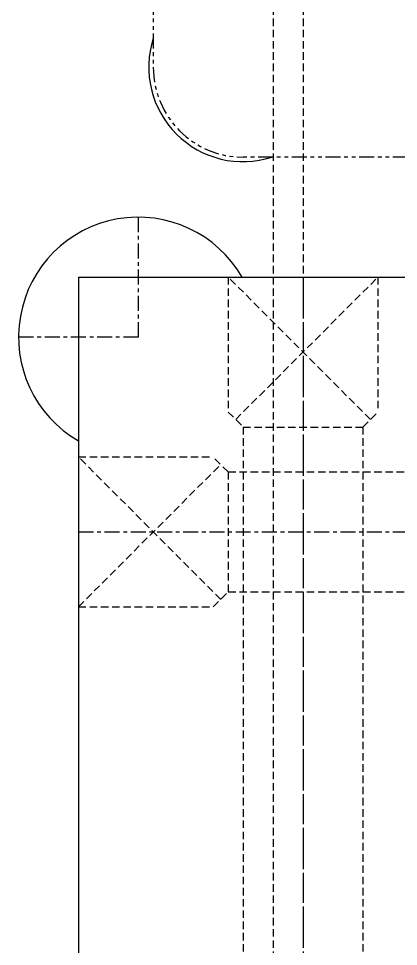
# Model space of a CAD drawing. Extents: x -554 to 592, y -350 to 391.
# Drawn here: x -79 to -53.6, y 230.3 to 292.2 of the extents above; entities that cross this region are included whole.
import ezdxf

# ---------------------------------------------------------------- set-up
doc = ezdxf.new("R2010")
doc.units = 0
for name, pattern in [('CENTER', [1.75, 1, -0.25, 0.25, -0.25]), ('DASHED', [0.75, 0.5, -0.25]), ('DIVIDE', [2.25, 1, -0.25, 0.25, -0.25, 0.25, -0.25])]:
    doc.linetypes.add(name, pattern=pattern)
for name, color, linetype in [('L5', 7, 'CONTINUOUS'), ('L8', 7, 'CONTINUOUS'), ('L9', 7, 'CONTINUOUS')]:
    doc.layers.add(name, color=color, linetype=linetype)

msp = doc.modelspace()

# ---------------------------------------------------------------- linework, layer by layer
at = {"layer": 'L5', "color": 7, "linetype": 'CONTINUOUS'}
for q in [(75, 275), (-75, 75)]:
    msp.add_line((-75, 275), q, dxfattribs=at)
at = {"layer": 'L8', "color": 7, "linetype": 'DASHED'}
for p, q in [((-62, 350), (-62, 0)), ((-60, 350), (-60, 0))]:
    msp.add_line(p, q, dxfattribs=at)
at = {"layer": 'L8', "color": 7, "linetype": 'DIVIDE'}
for p, q in [((-70, 307), (-70, 289)), ((64, 283), (-64, 283))]:
    msp.add_line(p, q, dxfattribs=at)
at = {"layer": 'L8', "color": 6, "linetype": 'CENTER'}
for q in [(-71, 279), (-79, 271)]:
    msp.add_line((-71, 271), q, dxfattribs=at)
at = {"layer": 'L8', "color": 7, "linetype": 'CONTINUOUS'}
msp.add_arc((-64, 289), 6.3, 162.24721, 287.75279, dxfattribs=at)
at = {"layer": 'L8', "color": 7, "linetype": 'DIVIDE'}
msp.add_arc((-64, 289), 6, 180, 270, dxfattribs=at)
at = {"layer": 'L8', "color": 6, "linetype": 'CONTINUOUS'}
msp.add_arc((-71, 271), 8, 30, 240, dxfattribs=at)
at = {"layer": 'L9', "color": 136, "linetype": 'DASHED'}
for p, q in [((-65, 275), (-65, 266)), ((-55.5, 265.5), (-65, 275)), ((-64.5, 265.5), (-55, 275)), ((-55, 275), (-55, 266)), ((-65, 266), (-64, 265)), ((-56, 265), (-55, 266)), ((-64, 265), (-56, 265)), ((-64, 265), (-64, 85)), ((-56, 265), (-56, 85)), ((-75, 263), (-66, 263)), ((-65.5, 253.5), (-75, 263)), ((-75, 253), (-65.5, 262.5)), ((-65, 262), (-66, 263)), ((-65, 262), (-65, 254)), ((-65, 262), (-4, 262)), ((-66, 253), (-65, 254)), ((-65, 254), (-12, 254)), ((-75, 253), (-66, 253))]:
    msp.add_line(p, q, dxfattribs=at)
at = {"layer": 'L9', "color": 136, "linetype": 'CENTER'}
for p, q in [((-60, 275), (-60, 75)), ((-75, 258), (-8, 258))]:
    msp.add_line(p, q, dxfattribs=at)

doc.saveas('drawing.dxf')
